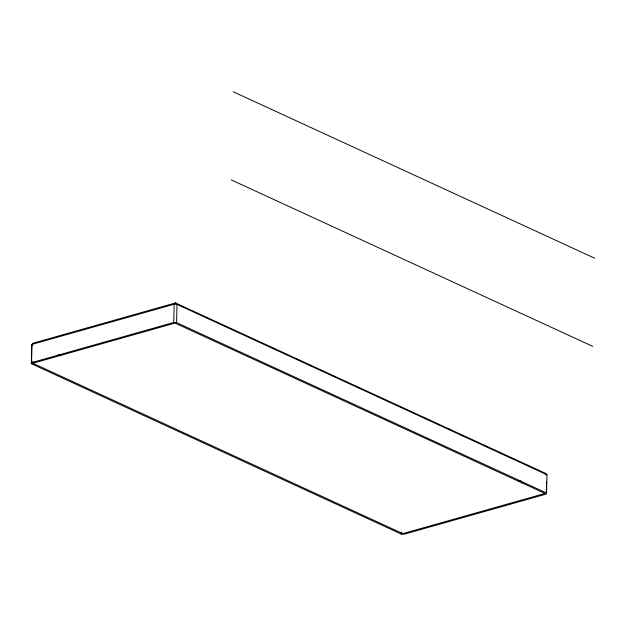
<?xml version="1.0" encoding="UTF-8"?>
<svg xmlns="http://www.w3.org/2000/svg" width="626" height="626" viewBox="0 0 626 626"><rect width="100%" height="100%" fill="white"/><g stroke="black" fill="none" stroke-linecap="round" stroke-linejoin="round"><path stroke-width="0.94" d="M31.3 363.698L31.715 345.442L33.319 343.111L175.483 302.937L545.449 473.319L546.967 474.758L546.553 493.014L176.587 322.64L173.731 322.484L31.566 362.657L31.3 363.698L401.266 534.072L404.122 534.228L546.287 494.055L546.568 481.566M31.566 362.657L31.981 344.402L174.145 304.228L177.001 304.385L546.967 474.758M32.865 363.252L175.03 323.079L544.996 493.46L402.831 533.634L32.865 363.252L32.904 361.335M173.731 322.484L174.145 304.228L175.483 302.937L177.001 304.385L176.587 322.64M401.266 534.072L401.313 532.155M31.715 345.442L33.319 343.111M518.328 480.979L520.198 480.455M521.45 482.936L523.32 482.403M233.248 91.772L594.7 258.225M231.252 179.897L592.697 346.35M58.163 354.551L60.824 355.779M545.449 473.319L546.287 474.97"/></g></svg>
